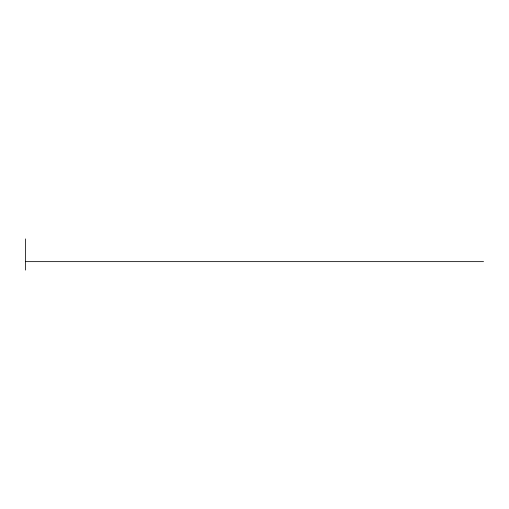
<?xml version="1.0" encoding="UTF-8"?>
<svg xmlns="http://www.w3.org/2000/svg" width="509" height="509" viewBox="0 0 509 509"><rect width="100%" height="100%" fill="white"/><g stroke="black" fill="none" stroke-linecap="round" stroke-linejoin="round"><path stroke-width="0.76" d="M25.45 261.639L483.55 261.639M25.45 238.906L25.45 270.094"/></g></svg>
